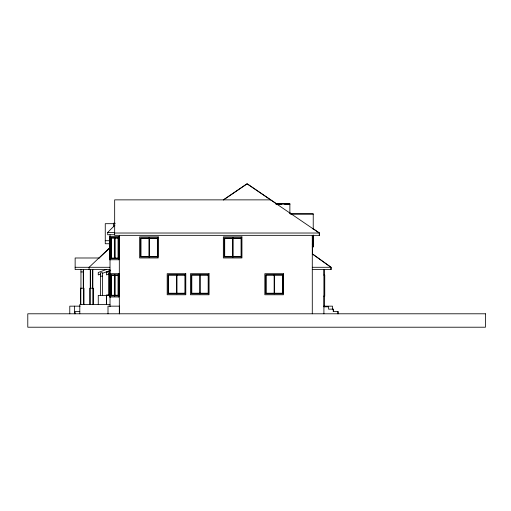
<?xml version="1.0" encoding="UTF-8"?>
<svg xmlns="http://www.w3.org/2000/svg" width="511" height="511" viewBox="0 0 511 511"><rect width="100%" height="100%" fill="white"/><g stroke="black" fill="none" stroke-linecap="round" stroke-linejoin="round"><path stroke-width="0.77" d="M114.668 234.741L107.693 234.741L107.693 232.416L114.886 225.217M109.737 247.758L89.093 267.291L89.093 269.616M99.108 258.068L109.431 248.301M223.294 199.903L246.96 183.788L319.26 233.022L319.26 235.347M223.556 199.903L247.222 183.788L277.416 204.349M106.454 269.425L98.265 272.497L98.265 274.918L100.469 274.088M102.654 273.27L110.152 270.46M110.172 270.651L106.454 272.05L106.454 274.918L108.651 274.088M106.454 272.497L110.172 271.098M270.575 199.865L114.668 199.865L114.668 235.347L319.528 235.347L319.528 233.022L312.943 228.545M275.799 203.672L289.871 203.672L289.871 213.713L313.23 213.719L313.23 229.477M276.349 204.119L281.689 204.119M284.538 204.119L289.871 204.119M275.799 204.119L289.871 204.119M290.65 214.16L313.23 214.166M113.442 223.237L115.007 223.237M115.007 223.684L105.26 223.684L105.26 243.747L109.942 243.747M107.693 232.416L114.668 232.416M114.668 233.022L319.26 233.022M110.018 236.504L109.437 236.504L109.437 259.754L110.018 259.754M312.285 236.523L312.866 236.523L312.866 247.056M312.285 236.893L312.866 236.893M312.285 237.021L312.866 237.021M109.437 237.596L109.437 258.662M118.52 237.596L110.561 237.596L110.561 258.662L118.52 258.662M110.983 238.203L118.303 238.203M148.944 238.426L141.004 238.426L141.004 256.413L148.944 256.413M149.429 238.426L157.375 238.426M232.646 238.426L224.699 238.426L224.699 256.413L232.646 256.413M233.131 238.426L241.071 238.426M105.26 240.713L109.942 240.713M312.285 243.951L312.866 243.951M312.285 244.315L313.134 244.315M312.285 246.564L313.134 246.564M312.285 247.056L313.134 247.056L313.134 236.523M149.429 256.413L157.375 256.413M233.131 256.413L241.071 256.413M99.185 257.991L75.143 257.991L75.143 269.616L110.018 269.616M110.983 258.061L118.303 258.061M75.143 267.291L109.776 267.291M312.285 267.291L330.885 267.291L330.885 269.616M312.285 269.616L331.147 269.616L331.147 267.291L312.553 253.948M80.955 271.941L83.28 271.941M110.018 272.772L108.651 272.772L108.651 295.377M110.018 273.704L109.437 273.704L109.437 296.955L110.018 296.955M109.437 274.79L109.437 295.863M118.52 274.79L110.561 274.79L110.561 295.863L118.52 295.863M323.91 275.103L324.753 275.103L324.753 296.163L323.91 296.163M176.493 275.237L168.547 275.237L168.547 293.225L176.493 293.225M176.978 275.237L184.918 275.237M199.744 275.237L191.797 275.237L191.797 293.225L199.744 293.225M200.229 275.237L208.169 275.237M274.139 275.237L266.199 275.237L266.199 293.225L274.139 293.225M274.624 275.237L282.57 275.237M110.983 275.397L118.303 275.397M100.469 276.176L102.513 276.176M176.978 293.225L184.918 293.225M200.229 293.225L208.169 293.225M274.624 293.225L282.57 293.225M106.454 294.93L109.411 294.93M110.983 295.256L118.303 295.256M109.411 295.377L98.265 295.377L98.265 304.652M109.961 304.492L79.793 304.492L79.793 313.792M80.106 306.159L69.777 306.159L69.777 313.792M323.776 306.159L332.495 306.159L332.495 309.212M323.91 306.817L328.56 306.817L328.56 309.142L333.21 309.142L333.21 311.467L338.122 311.467L338.122 313.792M79.793 311.467L75.143 311.467L75.143 313.792M289.258 212.41L291.264 213.777M312.285 253.948L330.885 267.291M337.86 311.467L337.86 313.792M333.472 309.142L333.472 311.467M324.491 275.103L324.491 296.163M324.447 276.093L324.447 295.173M324.172 269.616L324.172 275.161M324.172 295.773L324.172 306.689M323.91 269.616L323.91 313.792M313.23 235.047L313.23 244.252M312.821 236.893L312.821 246.564M312.579 236.893L312.553 254.721M312.285 235.347L312.285 313.792M282.57 274.688L282.57 293.774M274.624 274.688L274.624 293.774M274.139 274.688L274.139 293.774M241.071 237.877L241.071 256.963M233.131 237.877L233.131 256.963M232.646 237.877L232.646 256.963M208.169 274.688L208.169 293.774M200.229 274.688L200.229 293.774M199.744 274.688L199.744 293.774M184.918 274.688L184.918 293.774M176.978 274.688L176.978 293.774M176.493 274.688L176.493 293.774M157.375 237.877L157.375 256.963M149.429 237.877L149.429 256.963M148.944 237.877L148.944 256.963M119.58 313.792L119.58 306.159L108 306.159L108 313.792M119.319 235.533L119.319 313.792M118.482 236.504L118.482 259.754M118.482 273.704L118.482 296.955M118.348 237.596L118.348 258.662M118.348 274.79L118.348 295.863M118.092 237.596L118.092 258.662M118.092 274.79L118.092 295.863M114.924 237.596L114.924 258.662M114.924 274.79L114.924 295.863M114.751 237.596L114.751 258.061L114.707 238.203M114.751 295.863L114.751 275.397L114.707 295.256M114.534 237.596L114.534 258.662M114.534 274.79L114.534 295.863M114.362 237.596L114.362 258.662M114.362 274.79L114.362 295.863M113.442 223.684L113.442 226.782M111.155 238.203L111.155 258.061M111.155 275.397L111.155 295.256M110.976 237.596L110.938 258.662M110.976 274.79L110.938 295.863M110.772 237.596L110.772 258.662M110.772 274.79L110.772 295.863M110.587 236.504L110.587 259.754M110.587 273.704L110.587 296.955M110.018 234.741L110.018 306.677M106.454 304.652L106.454 295.377L106.403 304.582M102.513 295.377L102.513 272.772L100.469 272.772L100.469 295.377M93.232 288.217L93.232 304.492M92.97 304.492L92.97 288.217L89.866 288.217L89.866 304.492M92.842 269.616L92.842 288.217M92.58 269.616L92.58 288.217M90.517 269.616L90.517 288.217M90.255 269.616L90.255 288.217M90.128 288.217L90.128 304.492M83.932 288.217L83.932 304.492M83.67 304.492L83.67 288.217L80.566 288.217L80.566 304.492M83.542 269.616L83.542 288.217M83.28 269.616L83.28 288.217M80.955 269.616L80.955 288.217M80.834 288.217L80.834 304.492M74.427 306.159L74.427 313.792M118.897 236.504L110.172 236.504L110.172 259.754L118.897 259.754L118.897 236.504M158.244 236.893L139.644 236.893L139.644 257.953L158.244 257.953L158.244 236.893M241.946 236.893L223.345 236.893L223.345 257.953L241.946 257.953L241.946 236.893M157.861 237.877L140.519 237.877L140.519 256.963L157.861 256.963L157.861 237.877M241.556 237.877L224.214 237.877L224.214 256.963L241.556 256.963L241.556 237.877M118.897 273.704L110.172 273.704L110.172 296.955L118.897 296.955L118.897 273.704M185.793 273.704L167.193 273.704L167.193 294.764L185.793 294.764L185.793 273.704M209.044 273.704L190.443 273.704L190.443 294.764L209.044 294.764L209.044 273.704M283.439 273.704L264.839 273.704L264.839 294.764L283.439 294.764L283.439 273.704M185.404 274.688L168.068 274.688L168.068 293.774L185.404 293.774L185.404 274.688M208.654 274.688L191.312 274.688L191.312 293.774L208.654 293.774L208.654 274.688M283.056 274.688L265.714 274.688L265.714 293.774L283.056 293.774L283.056 274.688M485.45 313.792L27.786 313.792L27.786 327.212L485.45 327.212L485.45 313.792"/></g></svg>
